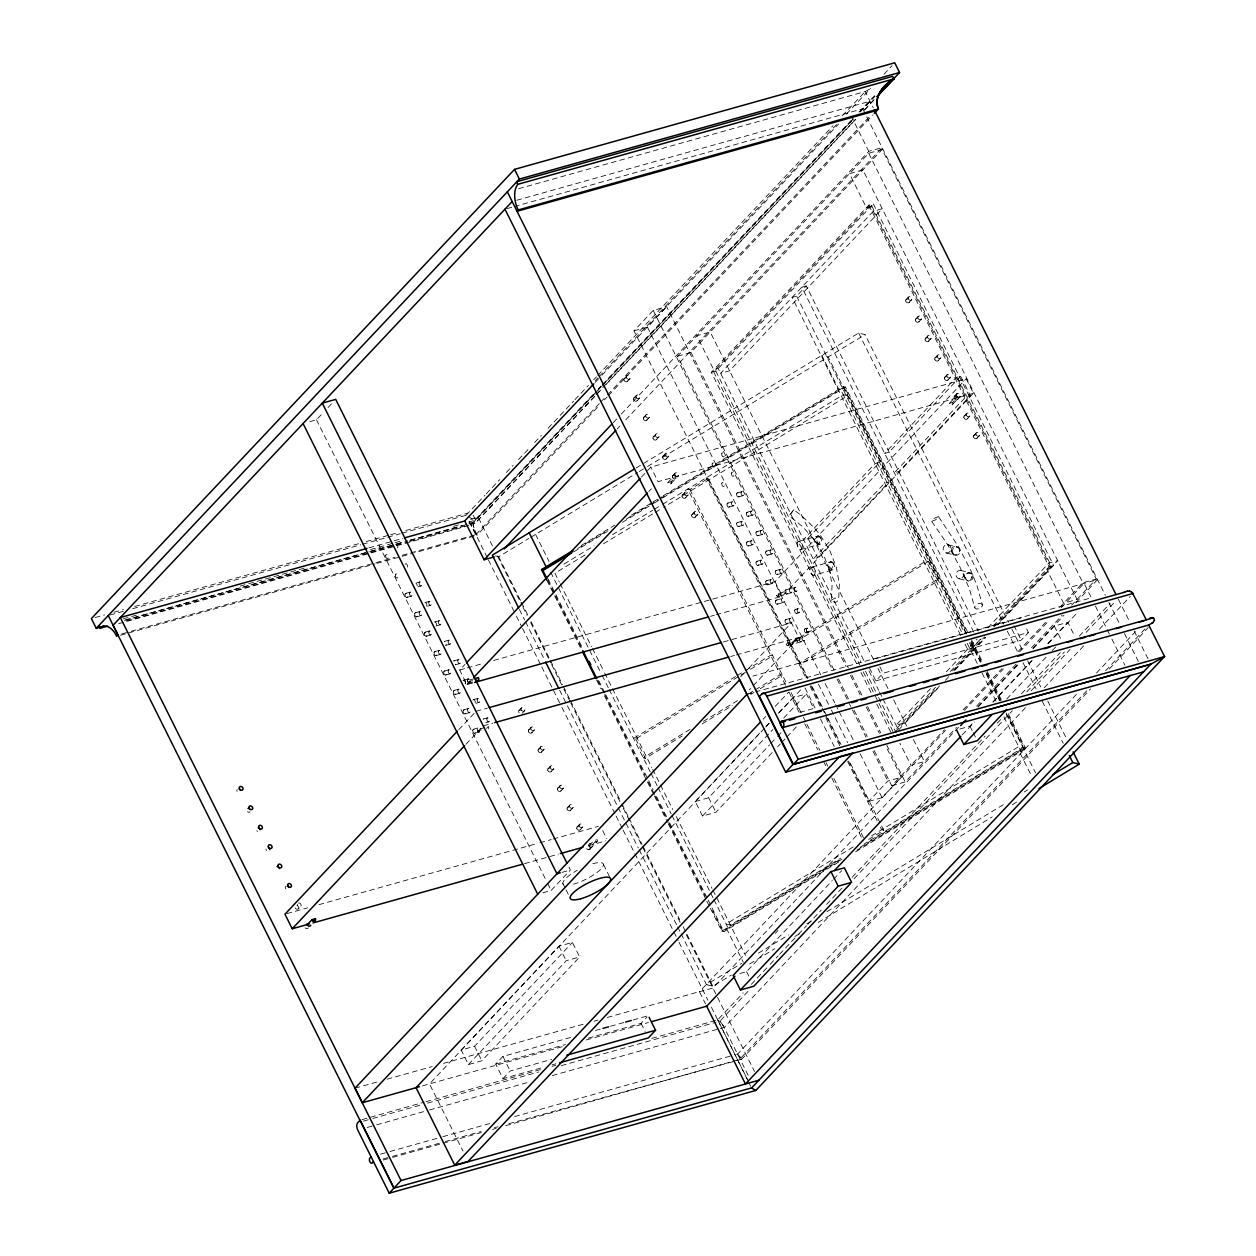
<?xml version="1.0" encoding="UTF-8"?>
<svg xmlns="http://www.w3.org/2000/svg" width="1256" height="1256" viewBox="0 0 1256 1256"><rect width="100%" height="100%" fill="white"/><g stroke="black" fill="none" stroke-linecap="round" stroke-linejoin="round"><path stroke-width="0.75" stroke-dasharray="5 3.75" d="M829.651 568.481C828.615 574.432 834.973 564.713 833.372 563.269C825.836 558.747 827.594 568.167 829.4 567.351M951.42 549.893C951.31 545.559 957.198 546.03 959.348 548.448L959.521 551.557L956.538 554.744L953.963 554.807L951.42 549.893L951.624 551.133M505.697 1125.69L741.26 1058.949M594.119 394.447L473.182 522.857L473.638 527.41L476.903 535.292L414.637 552.797M741.338 1059.358L505.713 1124.607M829.431 570.083L823.434 554.618L814.438 540.001L802.882 526.892L789.16 515.808L793.666 509.826L801.14 515.243L814.563 528.101L820.388 535.307L829.933 550.803L836.418 567.586L839.338 584.228L838.678 600.101L835.994 602.236L832.477 601.734L831.409 600.227L832.053 585.186L829.525 569.612M793.808 509.795L789.16 515.808M831.409 600.227L835.02 597.982L838.678 600.101M972.835 575.327L973.039 576.378A4.223 3.878 -76 0 1 968.455 581.041A4.223 3.878 -76 0 1 965.628 575.248A4.223 3.878 -76 0 1 971.673 573.584C972.128 592.785 954.811 567.288 972.191 574.165L972.584 574.903M816.95 542.67C811.282 539.295 814.547 534.491 820.466 537.584L821.204 538.855L818.394 544.539L816.212 541.572M469.995 524.584L475.663 522.998L473.7 522.323L473.041 525.291L476.872 535.354L599.081 405.578M309.777 421.671L316.481 419.787L322.902 412.989M328.02 407.541L331.867 403.459M807.341 678.507L633.997 330.815L653.23 310.405L666.653 306.637L846.136 666.622M466.07 515.243L484.989 495.257M486.229 493.844L499.778 479.572M506.388 472.444L513.202 465.301M518.477 459.602L529.326 448.188M534.601 442.473L541.43 435.345M548.04 428.218L558.889 416.804M560.129 415.375L573.662 401.104M574.918 399.675L588.452 385.419M593.727 379.704L596.506 376.863M597.762 375.434L832.979 125.804M842.321 115.788L865.227 91.578M595.171 380.835L597.872 377.978M599.206 376.549L836.967 124.124M846.371 114.139L870.549 88.47M883.988 74.214L892.043 65.657M595.187 382.405L600.572 376.69M601.922 375.261L838.631 123.952M633.997 330.815L647.405 327.062L666.653 306.637M592.816 394.761L474.454 520.424L467.844 516.263M598.186 389.062L600.886 386.204M602.221 384.776L851.034 120.607M859.104 112.051L876.594 93.478M853.405 118.755L470.921 524.945L116.855 624.185M860.125 111.611L870.015 101.234L514.049 201.007M595.47 393.018L600.839 387.319M602.189 385.89L853.468 119.1M860.187 111.972L874.977 96.272M468.912 523.846L476.432 521.742L594.638 396.237M595.988 394.808L601.357 389.109M602.707 387.68L855.242 119.571M864.646 109.586L874.05 99.601M600.745 390.051L475.663 522.841L473.182 522.857M606.13 384.336L856.278 118.755M864.348 110.183L875.102 98.769M475.867 534.632L599.473 403.411M600.808 401.983L606.193 396.268M607.527 394.855L870.863 115.269M624.185 378.653L626.603 376.094M604.45 399.879L607.135 397.022M608.469 395.593L872.967 114.783M627.435 381.322L629.853 378.778M633.872 398.058L636.274 395.514M613.211 422.66L619.93 415.516M621.28 414.088L868.76 151.348L882.167 147.596L625.284 420.336M834.031 669.998L677.581 356.186L868.712 153.263L882.12 149.495L1096.284 579.016L1071.682 605.125M637.122 400.743L639.524 398.183M617.214 428.893L619.899 426.035M677.581 356.186L690.988 352.418L882.12 149.495M643.559 417.479L645.961 414.92M646.793 420.148L649.211 417.604M856.608 663.655L711.336 372.294L868.807 205.105L873.281 203.849L1053.564 565.42L997.515 624.939M653.23 436.884L655.632 434.34M711.336 372.294L715.81 371.038L873.281 203.849M656.48 439.569L658.882 437.01M960.62 635.269L792.159 297.405L796.634 296.149L806.258 285.928L978.204 630.81M472.633 682.997L466.965 684.583L459.712 670.013L465.05 664.346M641.486 477.029L650.844 467.091L966.178 378.715L973.431 393.269L782.3 596.192L716.218 614.718M662.917 456.305L665.319 453.746M666.151 458.99L668.569 456.43M469.461 680.061A2.104 1.193 74.3 0 0 467.64 679.198A2.104 1.193 74.3 0 0 467.656 681.977L469.461 680.061L474.831 678.57M466.965 684.583L472.319 678.899M648.74 491.583L651.409 488.757M672.604 475.789L674.99 473.167M667.752 482.697L672.557 477.594A2.104 1.649 43.3 0 1 673.326 475.302A2.104 1.649 43.3 0 1 675.901 476.652L671.096 481.77A2.104 1.649 43.3 0 1 670.327 484.047A2.104 1.649 43.3 0 1 667.752 482.697L671.096 481.77M671.049 483.576L678.24 475.851M458.723 729.72L474.768 712.702M682.275 495.131L684.677 492.572M295.16 907.853A2.104 1.649 43.3 0 0 298.457 908.732L300.875 906.173M685.525 497.816L687.927 495.257M465.992 744.29L480.687 728.668M486.543 728.449L488.349 726.533A2.104 1.193 74.3 0 1 488.349 729.312M691.946 514.536L694.348 511.993M695.196 517.221L697.598 514.677M518.932 710.582L521.334 708.023M905.984 299.666L908.386 297.107M522.182 713.267L524.584 710.708M909.234 302.351L911.636 299.791M528.619 729.987L531.021 727.444M915.671 319.071L918.073 316.528M531.853 732.672L534.271 730.113M918.921 321.756L921.323 319.212M538.29 749.408L540.692 746.849M925.342 338.492L927.744 335.933M541.54 752.093L543.942 749.534M928.592 341.177L930.994 338.618M547.977 768.813L550.379 766.27M935.029 357.897L937.431 355.354M551.211 771.498L553.629 768.955M938.279 360.582L940.681 358.039M557.648 788.234L560.05 785.675M944.7 377.318L947.103 374.759M560.898 790.919L563.3 788.36M947.95 380.003L950.352 377.444M807.985 538.306L879.514 462.381L875.04 463.621L803.51 539.562L807.985 538.306L817.672 557.727L813.197 558.983L884.726 483.042L889.185 481.786L817.672 557.727M960.652 376.235L889.138 452.16L884.664 453.416L956.177 377.475L960.652 376.235L970.338 395.64L898.809 471.581L894.335 472.837L965.864 396.896L970.338 395.64M493.687 660.483L775.046 581.638L966.178 378.715M954.183 396.504L956.585 393.944M567.335 807.639L569.737 805.096M954.387 396.723L956.789 394.18M949.332 403.411L954.136 398.309A2.104 1.649 43.3 0 1 954.905 396.017A2.104 1.649 43.3 0 1 957.48 397.367L952.676 402.47A2.104 1.649 43.3 0 1 951.907 404.762A2.104 1.649 43.3 0 1 949.332 403.411L952.676 402.47M952.629 404.291L959.835 396.629M570.585 810.324L572.987 807.781M957.637 399.408L960.039 396.865M778.233 593.507A2.104 1.193 74.3 0 1 778.233 596.286A2.104 1.193 74.3 0 1 776.428 595.423L778.233 593.507L787.182 590.995M577.006 827.06L579.409 824.501M964.058 416.144L966.461 413.585M580.256 829.745L582.658 827.186M967.308 418.829L969.711 416.27M740.648 676.811L747.336 669.715M748.67 668.302L791.437 622.882L798.706 637.451L749.251 689.952M973.745 435.549L976.148 433.006M589.001 845.743L593.805 840.641L597.165 839.699A2.104 1.649 43.3 0 1 596.396 841.991A2.104 1.649 43.3 0 1 593.805 840.641M592.345 844.801L597.165 839.699M542.765 892.796L551.149 890.457L570.381 870.031L568.623 866.514M589.896 849.166L597.102 841.504M976.995 438.234L979.397 435.691M786.162 644.485L787.967 642.57L796.916 640.058A2.104 1.193 74.3 0 1 796.351 643.072A2.104 1.193 74.3 0 1 794.765 639.932A2.104 1.193 74.3 0 1 796.916 640.073L795.111 641.973L786.162 644.485A2.104 1.193 74.3 0 0 787.983 645.349A2.104 1.193 74.3 0 0 787.967 642.57M763.067 719.28L765.768 716.422M775.172 706.422L788.627 692.15M461.172 1050L558.983 946.16L572.391 942.408L579.66 956.962L481.849 1060.802L468.425 1064.57L461.172 1050L474.595 1046.248L572.391 942.408M772.205 752.548L715.92 812.287L702.512 816.055L695.243 801.485L760.9 731.793M766.254 726.109L768.939 723.252M778.312 713.298L793.054 697.645L806.478 693.893L813.731 708.447L800.308 712.215L793.054 697.645M764.386 728.37L429.489 1083.912L462.977 1151.093M765.736 726.941L769.771 722.655M779.175 712.654L800.7 689.811M695.243 801.485L708.667 797.733L772.974 729.453M783.697 718.071L806.478 693.893M468.425 1064.57L566.236 960.73L579.66 956.962M702.512 816.055L769.504 744.934M770.839 743.505L776.192 737.822M777.543 736.393L781.562 732.122M777.558 746.865L780.243 744.007M781.577 742.594L785.597 738.324M786.931 736.895L796.32 726.941M540.724 1068.071L502.981 1078.653L495.712 1064.099L502.934 1056.437L570.883 1037.393M869.419 667.941L875.872 680.878L883.094 673.232L1028.428 632.49L1025.21 626.022M502.981 1078.653L510.187 1070.991L551.714 1059.358M930.508 688.649L896.077 725.199L905.027 722.702L939.833 685.729M946.412 671.772L977.215 639.053M987.813 627.812L1048.744 563.128L1057.678 560.616L997.421 624.593M964.985 644.014L967.591 649.274L972.066 648.018L981.69 637.812M896.706 728.464L935.532 687.236M950.274 671.599L981.062 638.896M993.119 626.1L1049.09 566.676L1053.564 565.42M895.183 731.824L936.552 687.895M952.566 670.892L984.594 636.886M993.936 626.98L1051.335 566.048L871.052 204.477L713.581 371.666L859.716 664.785M954.576 670.092L985.363 637.389M898.495 730.066L940.132 685.855M945.36 680.297L949.379 676.026M954.733 670.343L985.536 637.64M588.216 1038.163L641.062 1023.357L647.076 1016.968M848.491 761.042L868.634 801.438L887.866 781.012L901.29 777.26L886.406 747.399M875.872 680.878L1021.222 640.152L1028.428 632.49M874.239 750.648L891.729 785.707L944.433 729.736M963.195 709.844L1002.021 668.6M1018.098 651.55L1047.551 620.26M1059.609 607.464L1082.86 582.784L1096.284 579.016M868.634 801.438L882.057 797.67L901.29 777.26M945.58 730.333L699.466 991.785L712.89 988.032L959.019 726.706M964.404 710.331L1003.403 668.93M1019.574 651.942L1049.137 620.37M1061.273 607.668L1084.101 583.255L1091.37 597.809L756.395 691.695M891.729 785.707L905.152 781.939L956.523 727.397M976.603 706.076L1016.779 663.419M1031.506 647.782L1062.309 615.079M977.843 706.72L1018.192 663.875M1032.997 648.175L1063.926 615.33M1076.031 602.488L1097.556 579.628L752.894 676.089M978 707.175L1018.192 664.503M1032.934 648.85L1054.365 626.085L1067.788 622.332L1074.241 635.269M959.914 728.982L969.977 726.172L973.997 721.902M992.758 701.994L1031.616 660.735M1047.692 643.669L1067.788 622.332M775.297 933.381L777.982 930.523M962.253 734.886L974.358 722.043M993.182 702.057L1032.181 660.64M1048.32 643.496L1077.915 612.08M739.847 973.541L746.551 971.673L832.288 880.629M833.639 879.216L841.677 870.675M1006.7 698.98L1046.892 656.291M1052.245 650.608L1056.265 646.338M1021.458 693.783L1060.315 652.539M651.754 1038.414L717.6 1019.951L743.269 992.884M751.339 984.312L768.813 965.77M770.148 964.341L778.218 955.785M779.552 954.356L797.026 935.814M798.361 934.385L806.431 925.829M807.781 924.4L821.204 910.129M826.589 904.43L842.713 887.301M852.118 877.316L985.144 736.079M997.248 723.236L1002.618 717.537M1026.811 691.852L1064.429 651.911M1079.218 636.211L1110.116 603.398M747.995 991.361L719.814 1021.285L717.741 1019.982L750.617 1086.157M854.002 878.823L1012.336 710.708M1031.129 690.769L1070.034 649.446M1086.142 632.349L1115.658 601.012M1025.461 707.709L724.304 1027.439L721.023 1022.557M1044.27 687.723L1084.603 644.893M1099.393 629.193L1130.322 596.365M1076.329 694.442L737.602 1054.067L733.724 1055.166M1096.488 673.028L1135.471 631.642M1086.817 690.737L740.02 1058.918L741.275 1059.656M1105.625 670.751L1148.643 625.08M741.401 1059.577L1090.522 688.916M1109.331 668.946L1148.267 627.608M636.195 467.907L858.664 333.028L865.054 334.614L1008.411 622.144M495.508 555.937L498.71 556.738L528.87 538.447M530.55 537.427L637.577 472.539M639.241 471.534L645.929 467.483M647.609 466.463L865.054 334.614M581.23 545.481L614.671 525.212M631.391 515.07L651.456 502.902M653.136 501.882L661.488 496.811M663.168 495.806L843.341 386.565L845.476 387.099L967.999 632.82M577.791 548.48L607.967 530.173M626.414 518.995L648.222 505.775M649.886 504.755L658.27 499.684M659.95 498.663L844.409 386.832L966.932 632.553M573.819 551.792L607.355 531.461M622.458 522.308L653.591 503.436M654.313 502.997L661.943 498.365M662.697 497.91L845.476 387.099M564.038 564.038L594.135 545.795M612.52 534.648L652.649 510.329M654.329 509.308L661.017 505.257M662.681 504.237L843.294 394.745L847.549 395.797L663.623 507.314M785.55 685.179L687.754 489.039L689.889 489.557L708.321 478.395L807.859 678.036M585.029 554.964L554.932 573.207L559.297 581.968M603.43 543.817L653.591 513.406M655.255 512.385L661.943 508.335M735.529 676.544L633.542 738.387L635.677 738.905L739.329 676.073M737.209 675.54L743.882 671.489M745.562 670.469L770.635 655.255L772.77 655.789L749.361 669.982M741.009 675.053L747.697 671.002M928.294 561.495L791.202 644.611L789.066 644.092L926.159 560.961L928.294 561.495L937.981 580.916L800.888 664.032L798.753 663.498L935.846 580.382L937.981 580.916M690.031 729.406L643.229 757.792L645.364 758.326L682.134 736.032M703.407 721.305L738.528 700.016M748.56 693.94L753.569 690.894M755.233 689.874L780.321 674.676L782.457 675.21L755.704 691.428M702.198 723.864L732.295 705.621M750.68 694.474L754.024 692.433M853.169 846.984L726.109 924.024L730.364 925.091L840.735 858.178M871.57 835.821L1018.726 746.614L1022.996 747.665L864.144 843.985M868.681 839.4L883.769 830.263L849.747 762.015M710.409 908.323L721.776 931.136L841.771 858.398M860.156 847.25L1023.624 748.136L1025.76 748.67L1008.254 713.565M841.913 859.23L722.844 931.403L711.477 908.59M857 850.077L1024.692 748.403L1007.186 713.298M721.776 931.136L723.911 931.669L840.562 860.957M855.603 851.835L1025.76 748.67M681.113 933.836L706.469 984.673L741.652 963.336M758.373 953.194L788.47 934.951M806.87 923.804L811.878 920.758M826.935 911.636L1005.852 803.149M1024.252 792.002L1027.596 789.977M706.469 984.673L712.859 986.258L731.29 975.096M749.722 963.917L774.811 948.704M794.875 936.536L799.899 933.491M818.284 922.344L992.193 816.918M1012.258 804.751L1017.266 801.705M865.164 91.578L871.695 87.983M518.618 188.714L865.164 91.531L873.281 107.749M506.859 208.653L512.511 207.083M514.395 206.549L862.809 108.77M806.258 285.928L801.783 287.184L973.73 632.066M95.158 617.544L104.578 614.906M113.982 612.269L123.402 609.631M134.69 606.475L358.666 543.691M366.202 541.572L388.779 535.244M390.663 534.726L398.199 532.607M405.719 530.503L467.829 513.092M110.12 615L123.323 611.342M132.728 608.673L360.645 544.821M362.497 544.272L400.193 533.737M402.046 533.188L466.117 515.258M368.919 547.867L402.831 538.369M470.623 519.372L478.144 517.158L493.027 547.067M123.198 618.894L136.402 615.189M240.257 586.081L304.454 568.089M370.536 549.563L393.191 543.204M395.091 542.686L402.642 540.567M453.62 526.28L461.172 524.16M468.724 522.041L474.391 520.455L475.663 522.998M125.631 619.883L394.682 544.476M396.566 543.942L407.855 540.787M409.739 540.253L462.412 525.495M469.948 523.375L473.7 522.323M124.47 620.401L369.154 551.808M371.038 551.29L403.035 542.325M410.555 540.206L467.028 524.38M126.338 620.904L394.463 545.748M396.346 545.23L407.682 542.043M409.566 541.524L468.095 525.118M954.136 398.309L957.48 397.367M973.431 393.269L658.097 481.66L650.844 467.091M121.706 633.919L129.242 631.815M131.126 631.281L374.084 563.175M375.968 562.657L394.808 557.366M402.344 555.262L475.789 534.679L476.872 535.354M120.45 635.253L375.042 563.897M376.926 563.363L412.753 553.331M416.757 582.768L419.74 581.92M737.225 492.917L741.699 491.661M418.044 586.772L421.027 585.94M738.512 496.921L742.987 495.665M405.641 593.381L410.115 592.141M727.616 503.122L732.091 501.866M728.904 507.126L733.363 505.885M406.928 597.401L411.403 596.145M424.936 602.597L429.411 601.341M746.912 512.322L751.386 511.066M427.715 606.193L430.698 605.345M748.199 516.342L752.674 515.086M415.328 612.802L419.802 611.546M737.288 522.543L741.762 521.287M416.615 616.822L421.09 615.566M738.575 526.547L743.05 525.291M434.623 622.003L439.098 620.747M756.583 531.743L761.058 530.487M435.91 626.022L440.385 624.766M757.87 535.747L762.345 534.491M424.999 632.223L429.474 630.967M746.975 541.948L751.449 540.692M426.286 636.227L430.761 634.971M748.262 545.967L752.736 544.712M798.753 541.383L818.143 535.935M448.769 640.168L444.31 641.423A2.104 1.193 74.3 0 1 445.959 642.711A2.104 1.193 74.3 0 1 445.849 645.239M766.27 551.149L770.744 549.893M445.582 645.427L450.056 644.171M767.557 555.168L772.032 553.912M434.686 651.629L439.16 650.373M756.646 561.369L761.12 560.113M800.684 549.579L820.074 544.146M435.973 655.648L440.448 654.392M757.933 565.373L762.408 564.117M453.981 660.829L458.456 659.573M775.941 570.569L780.416 569.313M777.229 574.573L781.703 573.317M459.743 663.592L455.269 664.848A2.104 1.193 74.3 0 0 455.253 661.441M811.596 567.147L830.985 561.715M444.357 671.049L448.832 669.793M766.333 580.774L770.807 579.518M459.712 670.013L465.364 668.428M467.263 667.894L482.367 663.67M445.645 675.053L450.119 673.797M767.62 584.794L772.095 583.538M813.527 575.342A4.223 2.386 74.3 0 0 814.139 568.905A4.223 2.386 74.3 0 0 810.026 569.502A4.223 2.386 74.3 0 0 813.527 575.342L832.916 569.91M463.433 680.265L468.127 678.994M785.628 589.975L795.236 587.29M467.656 681.977L476.605 679.48M776.428 595.423L785.377 592.91M463.181 680.454A2.104 1.193 74.3 0 1 465.097 681.568A2.104 1.193 74.3 0 1 464.72 684.285L474.784 681.459M777.966 596.474L796.524 591.293M710.551 616.303L714.334 615.252M776.004 600.195L782.143 598.468M454.044 690.455L458.519 689.199M455.331 694.474L459.806 693.218M777.291 604.199L783.43 602.488M473.339 699.655L477.814 698.415M795.299 609.395L797.811 608.689M476.118 703.25L479.101 702.418M796.587 613.399L799.099 612.708M463.731 709.875L468.19 708.62M785.691 619.601L790.165 618.345M465.003 713.879L469.477 712.623M786.978 623.62L791.453 622.364M476.103 711.273L487.438 708.101M723.472 641.942L791.437 622.882M487.485 717.82L483.026 719.076A2.104 1.193 74.3 0 1 484.769 720.63M804.986 628.801L807.121 628.204M485.789 722.671L488.772 721.839M806.274 632.82L808.409 632.223M483.356 725.842L492.807 723.189M730.725 656.495L734.509 655.444M736.393 654.91L798.706 637.451M473.371 729.249L477.877 728.025M795.362 639.021L802.694 636.965M484.769 727.538L479.4 729.045A2.104 1.193 74.3 0 0 477.28 728.935A2.104 1.193 74.3 0 0 478.85 732.091A2.104 1.193 74.3 0 0 479.415 729.077L477.594 730.961L484.753 728.951M474.658 733.253L481.378 731.385M787.716 645.537L803.981 640.984M746.975 694.332L754.511 692.229M875.825 658.662L1021.175 617.921M286.855 913.662L307.626 907.853M318.961 904.665L537.992 843.278M539.892 842.745L551.211 839.573M553.111 839.039L598.421 826.338M524.49 863.657L558.48 854.127M588.687 845.665L605.69 840.892M561.997 872.386L570.381 870.031M355.055 1088.167L379.516 1081.322M387.052 1079.202L432.205 1066.548M443.509 1063.377L586.521 1023.295M594.057 1021.175L597.825 1020.123M607.229 1017.486L699.435 991.643L705.542 1003.968M595.423 1030.517L601.09 1028.931M610.526 1026.278L625.629 1022.054M633.181 1019.935L648.284 1015.696M495.712 1064.099L565.561 1044.521M422.534 1085.859L563.677 1046.295M586.254 1039.968L648.363 1022.557M552.059 1064.9L555.827 1063.848M362.042 1119.614L424.12 1102.218M426.004 1101.685L540.755 1069.531M552.043 1066.36L555.811 1065.308M363.408 1121.121L370.944 1119.002M372.828 1118.468L419.959 1105.264M427.495 1103.145L538.714 1071.98M561.322 1065.638L715.904 1022.306M367.207 1127.464L374.759 1125.345M376.659 1124.811L427.637 1110.524M429.536 1109.99L529.624 1081.934M552.295 1075.576L718.495 1028.994M720.379 1028.46L724.163 1027.408L748.764 1076.502M380.521 1154.17L388.073 1152.05M389.972 1151.517L440.966 1137.214M442.85 1136.696L491.96 1122.927M514.63 1116.568L731.84 1055.684M382.939 1159.021L390.506 1156.902M392.39 1156.368L443.384 1142.081M445.268 1141.547L481.158 1131.483M494.377 1127.778L498.161 1126.726M383.253 1160.026L390.789 1157.906M392.673 1157.373L481.205 1132.567M492.509 1129.395L496.277 1128.343M708.321 478.395L706.186 477.861L805.724 677.502M947.762 544.664L957.009 546.957M946.365 552.97L955.612 555.278A4.223 3.878 -76 0 0 960.196 550.615L958.83 547.804A4.223 3.878 -76 0 0 952.77 549.469A4.223 3.878 -76 0 0 955.612 555.278M960.605 570.428L969.852 572.736M959.207 578.749L968.455 581.041M883.769 830.263L881.633 829.729L878.148 822.727M938.483 516.593L934.433 518.163L931.669 521.366L946.584 543.016L959.568 566.189L969.302 588.562L974.782 607.857L976.603 609.129L980.575 608.297L982.585 605.502L976.87 585.17L970.668 570.145L958.375 546.47L938.483 516.593L935.704 519.796L931.669 521.366M717.6 1019.951L720.426 1021.787M720.285 1021.756L723.597 1026.136M816.604 536.814L817.986 537.019M982.475 604.827C980.434 601.812 974.185 604.262 974.782 607.857M956.224 546.784L957.48 547.255M740.789 1057.835L737.602 1054.067L741.15 1058.4M1118.358 599.332L1129.992 622.348M1134.105 630.905L1148.094 658.96M862.809 108.895L1105.359 595.297M1108.828 602.252L1119.237 623.133M1124.45 633.574L1138.329 661.41M851.081 115.897L868.76 151.348M1095.405 606.02L1111.026 637.326M1111.89 639.069L1124.905 665.162M868.712 153.263L1082.86 582.784M868.807 205.105L1049.09 566.676M1054.365 626.085L1061.634 640.654M1013.969 625.582L1021.222 640.152M1011.912 629.146L1023.279 651.942M1027.643 660.703L1040.753 687.001M1047.755 701.036L1066.109 737.853M858.664 333.028L1003.764 624.059M1007.265 631.062L1017.753 652.1M1022.996 662.619L1036.106 688.916M1042.229 701.193L1063.204 743.269M971.5 639.838L982.867 662.666M987.247 671.442L1001.252 699.529M971.296 641.329L981.8 662.399M987.059 672.933L1001.063 701.021M843.341 386.565L966.743 634.045M971.108 642.821L980.732 662.132M985.991 672.667L999.996 700.754M1006.119 713.031L1023.624 748.136M966.257 633.888L828.191 356.971L821.801 355.385L838.741 389.36L840.861 389.878L962.897 634.625M970.621 642.632L980.23 661.896M986.337 674.142L999.431 700.408M1006.401 714.413L1035.619 772.99M796.634 296.149L965.095 634.013M969.459 642.774L972.066 648.018M967.246 643.37L977.718 664.377M982.082 673.122L996.039 701.115M1003.889 716.862L1021.144 751.465L1019.008 750.931L1031.71 776.412M969.977 726.172L972.395 731.023M973.212 732.64L975.629 737.492M879.859 666.763L883.094 673.232M873.595 659.683L710.221 331.992L696.813 335.76L713.738 369.735L718.212 368.479L864.662 662.21M877.96 668.428L888.432 689.434M893.675 699.937L906.706 726.078M913.442 739.58L924.385 761.529L910.961 765.281L899.955 743.207M869.026 670.955L878.619 690.203M879.498 691.962L882.12 697.206M882.984 698.964L897.695 728.449M715.81 371.038L861.082 662.399M865.463 671.175L877.708 695.745M878.588 697.504L896.093 732.609M863.217 671.803L878.101 701.649M878.98 703.407L893.848 733.237M860.988 672.431L871.491 693.5M876.735 704.019L891.619 733.865M690.988 352.418L848.334 667.988M851.819 675.006L862.322 696.044M867.566 706.563L880.676 732.86M886.783 745.122L905.152 781.939M850.5 675.398L860.14 694.725M866.263 707.018L879.404 733.347M838.411 678.758L848.899 699.796M854.143 710.315L867.252 736.613M653.23 310.405L832.712 670.39M837.093 679.166L847.596 700.236M848.475 701.994L865.981 737.115M872.983 751.167L887.866 781.012M775.046 581.638L782.3 596.192M647.405 327.062L820.765 674.755M825.145 683.531L834.769 702.842M835.648 704.6L838.27 709.875M839.149 711.634L854.033 741.48M860.172 753.773L882.057 797.67M818.441 684.143L830.467 708.258M831.331 709.97L847.643 742.704M812.224 686.781L823.575 709.53M824.438 711.273L827.06 716.517M827.924 718.275L841.018 744.525M810.858 685.54L821.361 706.61M822.225 708.368L839.746 743.489M810.089 686.247L820.561 707.238M825.789 717.741L839.762 745.734M847.612 761.481L877.269 820.984M805.018 687.911L816.196 710.299M820.482 718.903L834.22 746.457M689.889 489.557L786.821 683.955M791.17 692.7L802.521 715.449M803.385 717.207L806.007 722.451M806.886 724.194L819.964 750.444M826.071 762.69L827.814 766.191M833.921 778.437L864.458 839.683M789.051 692.182L799.507 713.173M804.751 723.676L817.829 749.91M823.936 762.172L825.679 765.658M831.786 777.919L863.202 840.908M708.667 797.733L715.92 812.287M535.574 534.381L549.045 561.401M560.176 583.71L591.592 646.746M592.471 648.489L603.806 671.254M604.685 672.996L611.672 687.001M612.535 688.759L651.817 767.526M652.696 769.284L659.667 783.289M660.546 785.031L672.761 809.539M676.262 816.541L712.042 888.322M712.921 890.08L745.515 955.471M635.677 738.905L645.364 758.326M550.662 572.155L601.263 673.64M602.142 675.398L608.249 687.644M609.113 689.387L650.2 771.796M651.079 773.539L657.186 785.785M658.05 787.543L671.144 813.794M672.007 815.537L713.015 897.773M713.895 899.532L728.527 928.875L726.392 928.341L743.332 962.316M746.551 971.673L748.969 976.524M548.009 578.875L555.011 592.91M555.89 594.669L583.02 649.085M598.767 680.673L604.905 692.967M605.769 694.709L647.782 778.971M648.661 780.73L653.026 789.506M656.527 796.524L668.789 821.094M669.652 822.853L707.285 898.323M708.164 900.081L723.911 931.669M547.82 580.366L581.952 648.818M597.699 680.407L603.838 692.7M604.701 694.458L644.956 775.188M648.457 782.205L654.596 794.499M655.459 796.257L667.721 820.827M668.585 822.586L705.338 896.297M546.753 580.099L553.755 594.135M554.634 595.894L580.884 648.551M596.631 680.14L601.012 688.916M604.513 695.934L646.526 780.196M647.39 781.954L653.528 794.232M654.392 795.99L667.517 822.319M668.396 824.077L706.029 899.547M706.908 901.306L709.53 906.565M498.71 556.738L520.565 600.572M521.428 602.315L527.551 614.592M531.053 621.61L562.515 684.724M563.395 686.467L569.518 698.744M570.381 700.503L621.076 802.176M621.956 803.934L628.079 816.212M628.958 817.954L642.067 844.252M642.931 846.01L679.653 919.643M683.138 926.661L712.859 986.258M497.392 555.843L521.884 604.952M522.747 606.695L527.128 615.471M530.629 622.489L550.74 662.823M551.604 664.581L562.971 687.377M563.85 689.136L569.973 701.413M570.852 703.156L622.442 806.635M623.321 808.393L680.155 922.391M686.278 934.668L754.526 1071.541M473.214 515.274L476.432 521.742M519.403 609.49L524.647 620.009M525.526 621.767L544.759 660.342M559.611 690.141L617.308 805.85M618.172 807.608L638.284 847.926M639.163 849.684L676.749 925.06M677.612 926.818L680.234 932.078M469.414 521.695L487.564 558.229M488.427 559.988L515.541 614.357M516.42 616.115L521.664 626.634M522.543 628.393L540.896 665.225M541.776 666.967L561.008 705.558M561.887 707.316L615.236 814.296M616.099 816.055L622.222 828.332M623.102 830.09L678.193 940.571M679.056 942.33L707.913 1000.216M711.414 1007.233L749.016 1082.641M469.304 521.711L475.789 534.679M602.739 830.671L606.758 838.757M603.445 864.505L609.898 877.442M641.062 1023.357L645.097 1031.443M562.845 883.408L565.263 888.259M566.064 889.876L570.098 897.962M316.481 419.787L546.768 881.665M547.647 883.423L551.149 890.457M558.983 946.16L566.236 960.73M502.934 1056.437L510.187 1070.991M474.595 1046.248L481.849 1060.802M972.223 576.787L971.673 577.76M832.744 566.535L832.084 567.775M588.813 846.199A2.104 1.649 43.3 0 1 589.582 849.464A2.104 1.649 43.3 0 1 586.411 847.8A2.104 1.649 43.3 0 0 589.629 849.448A2.104 1.649 43.3 0 0 588.86 846.199M308.332 927.823A2.104 1.649 43.3 0 1 305.114 927.792M395.64 544.539A2.104 1.193 74.3 0 1 397.555 545.654A2.104 1.193 74.3 0 1 397.194 548.37M405.123 564.258A2.104 1.193 74.3 0 1 407.242 565.059A2.104 1.193 74.3 0 1 406.567 567.822M415.909 583.224A2.104 1.193 74.3 0 1 417.18 585.798M425.58 602.629A2.104 1.193 74.3 0 1 426.695 606.114M463.197 680.736A2.104 1.193 74.3 0 1 465.317 681.537A2.104 1.193 74.3 0 1 464.642 684.3M453.714 661.017A2.104 1.193 74.3 0 1 454.625 660.876M434.937 621.956A2.104 1.193 74.3 0 1 436.507 625.111M472.868 700.157A2.104 1.193 74.3 0 1 474.752 700.487A2.104 1.193 74.3 0 1 474.894 703.486M592.754 863.736A22.498 5.982 -26.5 0 1 601.043 868.932A22.498 5.982 -26.5 0 1 573.521 884.161M563.693 884.711A22.498 5.982 -26.5 0 1 577.289 870.282M237.086 791.374A2.104 1.649 43.3 0 1 237.133 789.569M250.07 811.659A2.104 1.649 43.3 0 1 247.448 811.627M257.574 831.346A2.104 1.649 43.3 0 1 256.742 830.656M266.806 850.453A2.104 1.649 43.3 0 1 265.942 849.119M285.771 888.903A2.104 1.649 43.3 0 1 285.85 886.328M296.887 905.576A2.104 1.649 43.3 0 1 298.457 908.732M519.168 712.843A2.104 1.649 43.3 0 1 520.11 710.033A2.104 1.649 43.3 0 1 522.386 712.874M298.331 903.017A2.104 1.649 43.3 0 1 301.048 904.681A2.104 1.649 43.3 0 1 299.525 906.706A2.104 1.649 43.3 0 1 297.342 904.336M522.904 711.179A2.104 1.649 43.3 0 1 521.193 708.274A2.104 1.649 43.3 0 1 524.223 708.305A2.104 1.649 43.3 0 1 523.862 711.179M797.701 542.09L797.356 542.812A4.223 2.386 74.3 0 0 799.821 549.437A4.223 2.386 74.3 0 0 801.987 544.774A4.223 2.386 74.3 0 0 797.701 542.09M873.297 211.259L720.646 373.33L729.579 370.834L882.246 208.747L873.297 211.259M944.842 545.465L944.072 546.219A4.223 3.878 -76 0 0 946.019 552.907A4.223 3.878 -76 0 0 950.902 547.946A4.223 3.878 -76 0 0 944.842 545.465M862.888 169.921L849.464 173.673L866.405 207.648L870.879 206.392L1051.162 567.979L1046.688 569.235L1063.628 603.21L1077.051 599.442L862.888 169.921M820.67 537.694L820.09 536.909A4.223 2.386 74.3 0 0 816.573 538.29A4.223 2.386 74.3 0 0 819.43 544.084A4.223 2.386 74.3 0 0 821.471 539.703L820.67 537.694M833.529 563.473L832.948 562.672A4.223 2.386 74.3 0 0 829.415 564.054A4.223 2.386 74.3 0 0 832.273 569.863A4.223 2.386 74.3 0 0 834.329 565.483L833.529 563.473M962.127 577.948A4.223 3.878 -76 0 0 961.578 570.726A4.223 3.878 -76 0 0 956.02 575.091A4.223 3.878 -76 0 0 962.127 577.948M472.805 730.191A2.104 1.193 74.3 0 0 474.375 733.347A2.104 1.193 74.3 0 0 474.941 730.333A2.104 1.193 74.3 0 0 472.805 730.191M674.786 474.564A2.104 1.649 43.3 0 0 677.942 476.212A2.104 1.649 43.3 0 0 677.172 472.963A2.104 1.649 43.3 0 0 674.786 474.564M956.365 395.263A2.104 1.649 43.3 0 0 959.521 396.927A2.104 1.649 43.3 0 0 958.752 393.662A2.104 1.649 43.3 0 0 956.365 395.263M789.506 589.614A2.104 1.193 74.3 0 0 791.076 592.754A2.104 1.193 74.3 0 0 791.641 589.739A2.104 1.193 74.3 0 0 789.506 589.614M785.031 590.885A2.104 1.193 74.3 0 0 786.601 594.041A2.104 1.193 74.3 0 0 787.167 591.027A2.104 1.193 74.3 0 0 785.031 590.885M799.24 638.676A2.104 1.193 74.3 0 0 800.81 641.816A2.104 1.193 74.3 0 0 801.391 638.817A2.104 1.193 74.3 0 0 799.24 638.676M588.86 845.241A2.104 1.649 43.3 0 0 592.031 846.889A2.104 1.649 43.3 0 0 591.262 843.64A2.104 1.649 43.3 0 0 588.86 845.241M794.655 588.185A2.104 1.193 74.3 0 0 796.226 591.341A2.104 1.193 74.3 0 0 796.791 588.326A2.104 1.193 74.3 0 0 794.655 588.185M794.703 610.306A2.104 1.193 74.3 0 0 796.288 613.462A2.104 1.193 74.3 0 0 796.854 610.447A2.104 1.193 74.3 0 0 794.703 610.306M802.097 637.875A2.104 1.193 74.3 0 0 803.667 641.031A2.104 1.193 74.3 0 0 804.233 638.017A2.104 1.193 74.3 0 0 802.097 637.875M785.094 620.511A2.104 1.193 74.3 0 0 786.664 623.667A2.104 1.193 74.3 0 0 787.229 620.652A2.104 1.193 74.3 0 0 785.094 620.511M775.345 571.48A2.104 1.193 74.3 0 0 776.93 574.62A2.104 1.193 74.3 0 0 777.495 571.621A2.104 1.193 74.3 0 0 775.345 571.48M779.819 570.224A2.104 1.193 74.3 0 0 781.389 573.38A2.104 1.193 74.3 0 0 781.97 570.365A2.104 1.193 74.3 0 0 779.819 570.224M760.524 561.024A2.104 1.193 74.3 0 0 762.094 564.164A2.104 1.193 74.3 0 0 762.659 561.165A2.104 1.193 74.3 0 0 760.524 561.024M770.148 550.803A2.104 1.193 74.3 0 0 771.718 553.959A2.104 1.193 74.3 0 0 772.283 550.944A2.104 1.193 74.3 0 0 770.148 550.803M756.049 562.264A2.104 1.193 74.3 0 0 757.635 565.42A2.104 1.193 74.3 0 0 758.2 562.405A2.104 1.193 74.3 0 0 756.049 562.264M765.673 552.059A2.104 1.193 74.3 0 0 767.243 555.215A2.104 1.193 74.3 0 0 767.809 552.2A2.104 1.193 74.3 0 0 765.673 552.059M806.54 629.115A2.104 1.193 74.3 0 0 808.11 632.27A2.104 1.193 74.3 0 0 808.676 629.256A2.104 1.193 74.3 0 0 806.54 629.115M804.39 629.711A2.104 1.193 74.3 0 0 805.96 632.867A2.104 1.193 74.3 0 0 806.525 629.853A2.104 1.193 74.3 0 0 804.39 629.711M806.289 629.178A2.104 1.193 74.3 0 0 807.859 632.333A2.104 1.193 74.3 0 0 808.424 629.319A2.104 1.193 74.3 0 0 806.289 629.178M765.736 581.685A2.104 1.193 74.3 0 0 767.306 584.841A2.104 1.193 74.3 0 0 767.871 581.826A2.104 1.193 74.3 0 0 765.736 581.685M736.628 493.812A2.104 1.193 74.3 0 0 738.198 496.968A2.104 1.193 74.3 0 0 738.779 493.953A2.104 1.193 74.3 0 0 736.628 493.812M727.02 504.033A2.104 1.193 74.3 0 0 728.59 507.189A2.104 1.193 74.3 0 0 729.155 504.174A2.104 1.193 74.3 0 0 727.02 504.033M746.378 542.859A2.104 1.193 74.3 0 0 747.948 546.015A2.104 1.193 74.3 0 0 748.513 543A2.104 1.193 74.3 0 0 746.378 542.859M746.315 513.233A2.104 1.193 74.3 0 0 747.885 516.389A2.104 1.193 74.3 0 0 748.45 513.374A2.104 1.193 74.3 0 0 746.315 513.233M775.407 601.09A2.104 1.193 74.3 0 0 776.993 604.246A2.104 1.193 74.3 0 0 777.558 601.231A2.104 1.193 74.3 0 0 775.407 601.09M736.691 523.438A2.104 1.193 74.3 0 0 738.261 526.594A2.104 1.193 74.3 0 0 738.842 523.579A2.104 1.193 74.3 0 0 736.691 523.438M755.986 532.654A2.104 1.193 74.3 0 0 757.572 535.794A2.104 1.193 74.3 0 0 758.137 532.795A2.104 1.193 74.3 0 0 755.986 532.654M781.546 599.379A2.104 1.193 74.3 0 0 783.116 602.535A2.104 1.193 74.3 0 0 783.681 599.52A2.104 1.193 74.3 0 0 781.546 599.379M712.136 463.951A2.104 1.193 74.3 0 0 713.706 467.106A2.104 1.193 74.3 0 0 714.272 464.092A2.104 1.193 74.3 0 0 712.136 463.951M770.211 580.429A2.104 1.193 74.3 0 0 771.781 583.585A2.104 1.193 74.3 0 0 772.346 580.57A2.104 1.193 74.3 0 0 770.211 580.429M789.569 619.255A2.104 1.193 74.3 0 0 791.139 622.411A2.104 1.193 74.3 0 0 791.704 619.396A2.104 1.193 74.3 0 0 789.569 619.255M721.745 453.746A2.104 1.193 74.3 0 0 723.315 456.886A2.104 1.193 74.3 0 0 723.88 453.887A2.104 1.193 74.3 0 0 721.745 453.746M760.461 531.398A2.104 1.193 74.3 0 0 762.031 534.554A2.104 1.193 74.3 0 0 762.612 531.539A2.104 1.193 74.3 0 0 760.461 531.398M750.853 541.603A2.104 1.193 74.3 0 0 752.423 544.759A2.104 1.193 74.3 0 0 752.988 541.744A2.104 1.193 74.3 0 0 750.853 541.603M731.494 502.777A2.104 1.193 74.3 0 0 733.064 505.933A2.104 1.193 74.3 0 0 733.63 502.918A2.104 1.193 74.3 0 0 731.494 502.777M731.432 473.151A2.104 1.193 74.3 0 0 733.002 476.307A2.104 1.193 74.3 0 0 733.567 473.292A2.104 1.193 74.3 0 0 731.432 473.151M750.79 511.977A2.104 1.193 74.3 0 0 752.36 515.133A2.104 1.193 74.3 0 0 752.925 512.118A2.104 1.193 74.3 0 0 750.79 511.977M741.103 492.572A2.104 1.193 74.3 0 0 742.673 495.712A2.104 1.193 74.3 0 0 743.238 492.713A2.104 1.193 74.3 0 0 741.103 492.572M741.166 522.182A2.104 1.193 74.3 0 0 742.736 525.338A2.104 1.193 74.3 0 0 743.301 522.323A2.104 1.193 74.3 0 0 741.166 522.182M721.808 483.356A2.104 1.193 74.3 0 0 723.378 486.512A2.104 1.193 74.3 0 0 723.943 483.497A2.104 1.193 74.3 0 0 721.808 483.356M797.215 609.6A2.104 1.193 74.3 0 0 798.785 612.755A2.104 1.193 74.3 0 0 799.35 609.741A2.104 1.193 74.3 0 0 797.215 609.6M385.702 555.466A2.104 1.193 74.3 0 0 387.272 558.622A2.104 1.193 74.3 0 0 387.837 555.607A2.104 1.193 74.3 0 0 385.702 555.466M395.373 574.887A2.104 1.193 74.3 0 0 396.943 578.043A2.104 1.193 74.3 0 0 397.508 575.028A2.104 1.193 74.3 0 0 395.373 574.887M405.06 594.292A2.104 1.193 74.3 0 0 406.63 597.448A2.104 1.193 74.3 0 0 407.195 594.433A2.104 1.193 74.3 0 0 405.06 594.292M414.731 613.713A2.104 1.193 74.3 0 0 416.301 616.869A2.104 1.193 74.3 0 0 416.866 613.854A2.104 1.193 74.3 0 0 414.731 613.713M424.418 633.118A2.104 1.193 74.3 0 0 425.988 636.274A2.104 1.193 74.3 0 0 426.553 633.26A2.104 1.193 74.3 0 0 424.418 633.118M434.089 652.539A2.104 1.193 74.3 0 0 435.659 655.695A2.104 1.193 74.3 0 0 436.225 652.68A2.104 1.193 74.3 0 0 434.089 652.539M443.776 671.944A2.104 1.193 74.3 0 0 445.346 675.1A2.104 1.193 74.3 0 0 445.911 672.086A2.104 1.193 74.3 0 0 443.776 671.944M453.447 691.365A2.104 1.193 74.3 0 0 455.017 694.521A2.104 1.193 74.3 0 0 455.583 691.506A2.104 1.193 74.3 0 0 453.447 691.365M463.134 710.786A2.104 1.193 74.3 0 0 464.704 713.926A2.104 1.193 74.3 0 0 465.27 710.912A2.104 1.193 74.3 0 0 463.134 710.786M419.143 582.831A2.104 1.193 74.3 0 0 420.713 585.987A2.104 1.193 74.3 0 0 421.278 582.972A2.104 1.193 74.3 0 0 419.143 582.831M409.535 593.036A2.104 1.193 74.3 0 0 411.105 596.192A2.104 1.193 74.3 0 0 411.67 593.177A2.104 1.193 74.3 0 0 409.535 593.036M419.206 612.457A2.104 1.193 74.3 0 0 420.776 615.613A2.104 1.193 74.3 0 0 421.341 612.598A2.104 1.193 74.3 0 0 419.206 612.457M428.83 602.252A2.104 1.193 74.3 0 0 430.4 605.392A2.104 1.193 74.3 0 0 430.965 602.393A2.104 1.193 74.3 0 0 428.83 602.252M486.904 718.73A2.104 1.193 74.3 0 0 488.474 721.886A2.104 1.193 74.3 0 0 489.039 718.872A2.104 1.193 74.3 0 0 486.904 718.73M477.217 699.309A2.104 1.193 74.3 0 0 478.787 702.465A2.104 1.193 74.3 0 0 479.352 699.451A2.104 1.193 74.3 0 0 477.217 699.309M467.546 679.904A2.104 1.193 74.3 0 0 469.116 683.06A2.104 1.193 74.3 0 0 469.681 680.045A2.104 1.193 74.3 0 0 467.546 679.904M457.859 660.483A2.104 1.193 74.3 0 0 459.429 663.639A2.104 1.193 74.3 0 0 459.994 660.625A2.104 1.193 74.3 0 0 457.859 660.483M448.188 641.078A2.104 1.193 74.3 0 0 449.758 644.234A2.104 1.193 74.3 0 0 450.323 641.219A2.104 1.193 74.3 0 0 448.188 641.078M438.501 621.657A2.104 1.193 74.3 0 0 440.071 624.813A2.104 1.193 74.3 0 0 440.636 621.798A2.104 1.193 74.3 0 0 438.501 621.657M428.893 631.878A2.104 1.193 74.3 0 0 430.463 635.018A2.104 1.193 74.3 0 0 431.028 632.004A2.104 1.193 74.3 0 0 428.893 631.878M438.564 651.283A2.104 1.193 74.3 0 0 440.134 654.439A2.104 1.193 74.3 0 0 440.699 651.424A2.104 1.193 74.3 0 0 438.564 651.283M448.251 670.704A2.104 1.193 74.3 0 0 449.821 673.844A2.104 1.193 74.3 0 0 450.386 670.845A2.104 1.193 74.3 0 0 448.251 670.704M457.922 690.109A2.104 1.193 74.3 0 0 459.492 693.265A2.104 1.193 74.3 0 0 460.057 690.25A2.104 1.193 74.3 0 0 457.922 690.109M467.609 709.53A2.104 1.193 74.3 0 0 469.179 712.67A2.104 1.193 74.3 0 0 469.744 709.671A2.104 1.193 74.3 0 0 467.609 709.53M694.128 513.312A2.104 1.649 43.3 0 0 697.284 514.96A2.104 1.649 43.3 0 0 696.515 511.71A2.104 1.649 43.3 0 0 694.128 513.312M684.442 493.906A2.104 1.649 43.3 0 0 687.613 495.555A2.104 1.649 43.3 0 0 686.844 492.289A2.104 1.649 43.3 0 0 684.442 493.906M665.083 455.065A2.104 1.649 43.3 0 0 668.255 456.729A2.104 1.649 43.3 0 0 667.486 453.463A2.104 1.649 43.3 0 0 665.083 455.065M655.397 435.659A2.104 1.649 43.3 0 0 658.568 437.308A2.104 1.649 43.3 0 0 657.799 434.058A2.104 1.649 43.3 0 0 655.397 435.659M645.725 416.238A2.104 1.649 43.3 0 0 648.897 417.903A2.104 1.649 43.3 0 0 648.127 414.637A2.104 1.649 43.3 0 0 645.725 416.238M636.038 396.833A2.104 1.649 43.3 0 0 639.21 398.482A2.104 1.649 43.3 0 0 638.441 395.232A2.104 1.649 43.3 0 0 636.038 396.833M626.367 377.412A2.104 1.649 43.3 0 0 629.539 379.077A2.104 1.649 43.3 0 0 628.769 375.811A2.104 1.649 43.3 0 0 626.367 377.412M908.167 298.441A2.104 1.649 43.3 0 0 911.322 300.09A2.104 1.649 43.3 0 0 910.553 296.824A2.104 1.649 43.3 0 0 908.167 298.441M917.838 317.846A2.104 1.649 43.3 0 0 921.009 319.495A2.104 1.649 43.3 0 0 920.24 316.245A2.104 1.649 43.3 0 0 917.838 317.846M927.525 337.267A2.104 1.649 43.3 0 0 930.68 338.916A2.104 1.649 43.3 0 0 929.911 335.666A2.104 1.649 43.3 0 0 927.525 337.267M937.196 356.673A2.104 1.649 43.3 0 0 940.367 358.321A2.104 1.649 43.3 0 0 939.598 355.071A2.104 1.649 43.3 0 0 937.196 356.673M946.883 376.094A2.104 1.649 43.3 0 0 950.038 377.742A2.104 1.649 43.3 0 0 949.269 374.492A2.104 1.649 43.3 0 0 946.883 376.094M956.554 395.499A2.104 1.649 43.3 0 0 959.725 397.147A2.104 1.649 43.3 0 0 958.956 393.897A2.104 1.649 43.3 0 0 956.554 395.499M966.241 414.92A2.104 1.649 43.3 0 0 969.397 416.568A2.104 1.649 43.3 0 0 968.627 413.318A2.104 1.649 43.3 0 0 966.241 414.92M975.912 434.325A2.104 1.649 43.3 0 0 979.083 435.989A2.104 1.649 43.3 0 0 978.314 432.723A2.104 1.649 43.3 0 0 975.912 434.325M691.711 515.871A2.104 1.649 43.3 0 0 694.882 517.519A2.104 1.649 43.3 0 0 694.113 514.269A2.104 1.649 43.3 0 0 691.711 515.871M682.039 496.45A2.104 1.649 43.3 0 0 685.211 498.098A2.104 1.649 43.3 0 0 684.442 494.848A2.104 1.649 43.3 0 0 682.039 496.45M672.353 477.045A2.104 1.649 43.3 0 0 675.524 478.693A2.104 1.649 43.3 0 0 674.755 475.443A2.104 1.649 43.3 0 0 672.353 477.045M662.681 457.624A2.104 1.649 43.3 0 0 665.837 459.272A2.104 1.649 43.3 0 0 665.083 456.022A2.104 1.649 43.3 0 0 662.681 457.624M652.994 438.218A2.104 1.649 43.3 0 0 656.166 439.867A2.104 1.649 43.3 0 0 655.397 436.601A2.104 1.649 43.3 0 0 652.994 438.218M643.323 418.798A2.104 1.649 43.3 0 0 646.479 420.446A2.104 1.649 43.3 0 0 645.725 417.196A2.104 1.649 43.3 0 0 643.323 418.798M633.636 399.377A2.104 1.649 43.3 0 0 636.808 401.041A2.104 1.649 43.3 0 0 636.038 397.775A2.104 1.649 43.3 0 0 633.636 399.377M623.965 379.971A2.104 1.649 43.3 0 0 627.121 381.62A2.104 1.649 43.3 0 0 626.367 378.37A2.104 1.649 43.3 0 0 623.965 379.971M905.749 300.985A2.104 1.649 43.3 0 0 908.92 302.633A2.104 1.649 43.3 0 0 908.151 299.383A2.104 1.649 43.3 0 0 905.749 300.985M915.436 320.406A2.104 1.649 43.3 0 0 918.607 322.054A2.104 1.649 43.3 0 0 917.838 318.804A2.104 1.649 43.3 0 0 915.436 320.406M925.107 339.811A2.104 1.649 43.3 0 0 928.278 341.459A2.104 1.649 43.3 0 0 927.509 338.209A2.104 1.649 43.3 0 0 925.107 339.811M934.794 359.232A2.104 1.649 43.3 0 0 937.965 360.88A2.104 1.649 43.3 0 0 937.196 357.63A2.104 1.649 43.3 0 0 934.794 359.232M944.465 378.637A2.104 1.649 43.3 0 0 947.636 380.301A2.104 1.649 43.3 0 0 946.867 377.036A2.104 1.649 43.3 0 0 944.465 378.637M954.152 398.058A2.104 1.649 43.3 0 0 957.323 399.706A2.104 1.649 43.3 0 0 956.554 396.456A2.104 1.649 43.3 0 0 954.152 398.058M963.839 417.463A2.104 1.649 43.3 0 0 966.994 419.127A2.104 1.649 43.3 0 0 966.225 415.862A2.104 1.649 43.3 0 0 963.839 417.463M973.51 436.884A2.104 1.649 43.3 0 0 976.681 438.532A2.104 1.649 43.3 0 0 975.912 435.283A2.104 1.649 43.3 0 0 973.51 436.884M528.384 731.322A2.104 1.649 43.3 0 0 531.539 732.97A2.104 1.649 43.3 0 0 530.786 729.705A2.104 1.649 43.3 0 0 528.384 731.322M538.055 750.727A2.104 1.649 43.3 0 0 541.226 752.375A2.104 1.649 43.3 0 0 540.457 749.125A2.104 1.649 43.3 0 0 538.055 750.727M547.742 770.148A2.104 1.649 43.3 0 0 550.897 771.796A2.104 1.649 43.3 0 0 550.144 768.546A2.104 1.649 43.3 0 0 547.742 770.148M557.413 789.553A2.104 1.649 43.3 0 0 560.584 791.202A2.104 1.649 43.3 0 0 559.815 787.952A2.104 1.649 43.3 0 0 557.413 789.553M567.1 808.974A2.104 1.649 43.3 0 0 570.271 810.622A2.104 1.649 43.3 0 0 569.502 807.373A2.104 1.649 43.3 0 0 567.1 808.974M576.771 828.379A2.104 1.649 43.3 0 0 579.942 830.043A2.104 1.649 43.3 0 0 579.173 826.778A2.104 1.649 43.3 0 0 576.771 828.379M530.786 728.763A2.104 1.649 43.3 0 0 533.957 730.411A2.104 1.649 43.3 0 0 533.188 727.161A2.104 1.649 43.3 0 0 530.786 728.763M540.457 748.184A2.104 1.649 43.3 0 0 543.628 749.832A2.104 1.649 43.3 0 0 542.859 746.566A2.104 1.649 43.3 0 0 540.457 748.184M550.144 767.589A2.104 1.649 43.3 0 0 553.315 769.237A2.104 1.649 43.3 0 0 552.546 765.987A2.104 1.649 43.3 0 0 550.144 767.589M559.815 787.01A2.104 1.649 43.3 0 0 562.986 788.658A2.104 1.649 43.3 0 0 562.217 785.408A2.104 1.649 43.3 0 0 559.815 787.01M569.502 806.415A2.104 1.649 43.3 0 0 572.673 808.063A2.104 1.649 43.3 0 0 571.904 804.813A2.104 1.649 43.3 0 0 569.502 806.415M579.189 825.836A2.104 1.649 43.3 0 0 582.344 827.484A2.104 1.649 43.3 0 0 581.575 824.234A2.104 1.649 43.3 0 0 579.189 825.836"/><path stroke-width="1.5" d="M1154.452 620.323L1153.856 618.235M782.19 727.742L783.399 726.47A2.81 1.586 74.3 0 0 783.383 722.765A2.81 1.586 74.3 0 0 780.965 721.603L779.772 722.891L782.19 727.742L1148.612 625.033L1152.93 622.615L1154.421 620.276M98.643 625.771L99.915 628.314L100.464 627.623A19.688 11.1 74.3 0 1 114.971 633.165L116.682 636.305L117.938 634.971L108.236 615.534M876.735 96.759L899.563 72.503L894.727 62.8L514.536 169.372L91.405 618.596L96.241 628.314L103.761 626.195M96.241 628.314L519.372 179.074L899.563 72.503M512.181 201.525L113.087 625.237L393.803 1188.207L751.638 1087.9M518.241 209.956L516.985 211.291L874.835 110.983L878.446 108.989C873.171 96.932 883.69 84.293 893.942 78.892L892.671 76.349L516.923 181.665L517.566 184.758A19.688 11.1 74.3 0 0 516.734 206.612L518.241 209.956L878.446 108.989M593.853 383.834L464.736 520.926L484.094 559.752L494.158 556.926M877.803 95.911L893.942 78.767C883.706 84.529 873.407 96.743 878.337 109.084L874.317 113.354M484.094 559.752L611.86 424.088M504.237 548.841L615.864 430.321M466.384 662.917L640.152 478.442M473.653 677.486L647.405 493.011M457.388 731.149L284.971 914.195L292.224 928.765L309.227 923.992M292.224 928.765L464.657 745.703M312.038 919.675A2.104 1.649 43.3 0 0 314.628 921.025A2.104 1.649 43.3 0 0 315.397 918.748L312.038 919.675L307.233 924.793A2.104 1.649 43.3 0 1 306.998 923.819A2.104 1.649 43.3 0 0 310.75 925.201M312.995 921.292L315.397 918.748M362.293 1102.737L746.959 694.348L739.69 679.779L355.024 1088.183L362.309 1102.737L419.425 1086.738M1123.853 592.408L761.921 693.846L759.519 696.405L793.4 764.355L1150.841 664.157M760.382 722.137L416.081 1087.68L454.719 1165.176L468.127 1161.423L852.793 753.035L839.369 756.803L454.719 1165.176M371.085 1156.807L369.876 1158.079A2.81 1.586 74.3 0 0 369.892 1161.784A2.81 1.586 74.3 0 0 372.294 1162.946L373.503 1161.659M394.023 1188.098L360.158 1120.148L357.756 1122.707A5.621 3.171 74.3 0 0 357.772 1130.102L389.219 1193.2L401.025 1180.546L758.86 1080.238M504.975 209.187L785.675 772.189L792.881 764.527L1150.716 664.22L1164.595 656.558L1148.738 625.064M793.4 764.355L798.204 759.252L1164.595 656.558M649.085 1017.313L655.538 1030.265L648.332 1037.911L559.611 1062.78M960.589 725.67L965.942 719.971M740.396 989.995L838.192 886.155L851.615 882.387L844.362 867.833L830.938 871.586L733.127 975.425L740.396 989.995L753.804 986.227L850.281 883.816M734.948 976.21L706.704 1006.197L652.131 1021.505M834.471 870.549L960.903 736.314M956.57 729.924L963.823 744.494L991.957 714.617M1006.715 709.436L977.247 740.726L963.823 744.494M1130.117 675.602L745.452 1084.007L706.406 1005.711M751.622 1087.932L1150.716 664.22M1164.469 656.605L755.751 1090.522L751.481 1087.9M1152.05 623.133L1152.898 622.552M634.515 468.928L492.305 555.152L518.54 607.747M546.753 580.099L541.509 569.565L572.862 550.552M572.752 551.525L542.576 569.832L546.941 578.608M562.091 558.904L543.644 570.098L541.509 569.565M563.3 558.182L571.653 553.111M1052.701 774.748L1072.812 762.549L1079.218 764.15L1073.095 751.873M1039.01 788.533L1079.218 764.15M1123.712 592.471L1125.706 591.592M1149.632 618.282L1150.59 617.921M518.194 184.208L893.942 78.892M367.035 548.401L120.325 617.544L401.025 1180.546M404.699 537.835L464.971 520.942M99.915 628.314L107.467 626.195M474.831 678.57L478.395 677.565A2.104 1.193 74.3 0 1 478.615 680.03A2.104 1.193 74.3 0 1 477.17 680.25M474.517 682.463L708.667 616.837M489.322 707.568L721.572 642.475M494.691 722.655L728.841 657.029M761.921 693.846A5.621 3.171 74.3 0 1 766.757 696.154L1133.148 593.46L1130.871 591.592M781.326 721.368L1153.244 617.889M779.772 722.891L785.44 721.305M789.208 720.238L794.875 718.652M815.662 712.827L821.33 711.241M838.317 706.469L843.985 704.883M851.537 702.763L857.204 701.178M860.988 700.126L866.656 698.54M883.659 693.767L893.095 691.13M910.098 686.357L915.765 684.771M923.317 682.652L928.985 681.066M932.768 679.998L938.436 678.413M955.423 673.656L964.875 671.002M972.427 668.883L978.094 667.297M981.878 666.245L987.53 664.644M995.097 662.54L1000.765 660.939M1017.753 656.182L1023.42 654.596M1044.207 648.771L1049.875 647.185M1066.862 642.413L1072.53 640.827M1080.082 638.707L1085.749 637.122M1089.533 636.07L1095.201 634.468M1115.972 628.644L1121.639 627.058M1138.643 622.301L1144.31 620.715M785.675 772.189L1143.525 671.85M312.995 922.94L522.606 864.191M560.364 853.609L583.02 847.25M560.317 872.857L556.957 873.799L322.305 403.129L335.713 399.377L566.88 863.013M602.974 1028.397L608.642 1026.811M625.629 1022.054L631.297 1020.453M566.817 1055.119L655.538 1030.265M389.219 1193.2L755.61 1090.506M1125.58 591.639L1127.605 591.152M1127.48 591.215L1129.411 591.136M1151.517 617.654L1152.427 617.638M548.244 567.304L546.109 566.77L529.168 532.795M1129.285 591.199L1131.012 591.545M1132.143 592.392L1146.257 619.742M874.396 109.994L1115.736 594.072M1069.311 755.547L1072.812 762.549M514.536 169.372L519.372 179.074M766.757 696.154L798.204 759.252M507.33 191.823L792.881 764.527M830.938 871.586L838.192 886.155M589.143 661.363L590.901 664.879M582.831 650.577L596.836 678.648M582.643 652.052L595.768 678.381M545.622 662.085L558.747 688.382M303.057 423.555L537.725 894.209M239.315 789.286A2.104 1.649 43.3 0 1 240.446 790.432M247.997 808.44A2.104 1.649 43.3 0 1 249.834 809.398M258.171 827.924A2.104 1.649 43.3 0 1 259.113 828.41M259.505 828.803A2.104 1.649 43.3 0 1 259.976 829.745M268.344 847.517A2.104 1.649 43.3 0 1 269.192 848.224M269.475 848.679A2.104 1.649 43.3 0 1 269.71 849.653M277.042 866.671A2.104 1.649 43.3 0 1 279.334 868.571M287.216 886.155A2.104 1.649 43.3 0 1 288.833 887.505M580.79 898.731A22.498 5.982 -26.5 0 0 610.699 879.059A22.498 5.982 -26.5 0 0 579.722 887.757A22.498 5.982 -26.5 0 0 580.79 898.731M239.315 788.328A2.104 1.649 43.3 0 0 242.471 789.993A2.104 1.649 43.3 0 0 241.717 786.727A2.104 1.649 43.3 0 0 239.315 788.328M248.986 807.749A2.104 1.649 43.3 0 0 252.158 809.398A2.104 1.649 43.3 0 0 251.388 806.148A2.104 1.649 43.3 0 0 248.986 807.749M258.673 827.155A2.104 1.649 43.3 0 0 261.829 828.819A2.104 1.649 43.3 0 0 261.075 825.553A2.104 1.649 43.3 0 0 258.673 827.155M268.344 846.575A2.104 1.649 43.3 0 0 271.516 848.224A2.104 1.649 43.3 0 0 270.746 844.974A2.104 1.649 43.3 0 0 268.344 846.575M278.031 865.981A2.104 1.649 43.3 0 0 281.203 867.645A2.104 1.649 43.3 0 0 280.433 864.379A2.104 1.649 43.3 0 0 278.031 865.981M287.702 885.402A2.104 1.649 43.3 0 0 290.874 887.05A2.104 1.649 43.3 0 0 290.105 883.8A2.104 1.649 43.3 0 0 287.702 885.402"/></g></svg>
